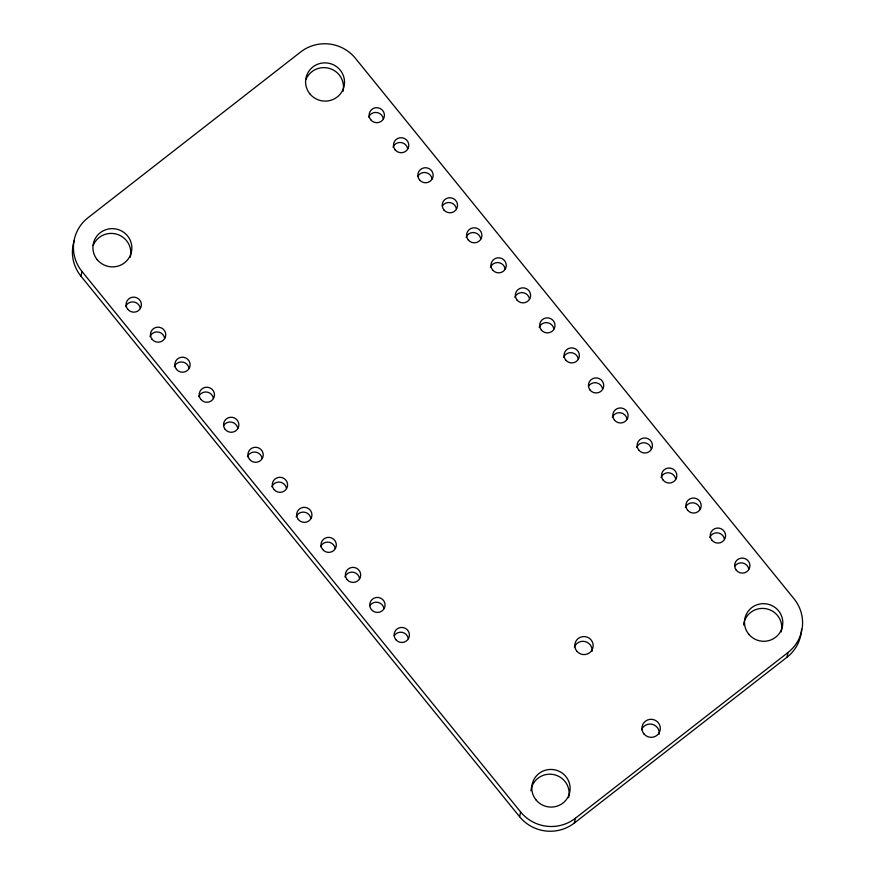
<?xml version="1.0" encoding="UTF-8"?>
<svg xmlns="http://www.w3.org/2000/svg" width="875" height="875" viewBox="0 0 875 875"><rect width="100%" height="100%" fill="white"/><g stroke="black" fill="none" stroke-linecap="round" stroke-linejoin="round"><path stroke-width="1.31" d="M80.981 276.205L81.998 271.458A38.981 38.205 12.1 0 1 88.014 217.744L300.672 51.964A38.981 38.205 12.1 0 1 355.414 58.308L794.019 598.795A38.981 38.205 12.1 0 1 788.003 652.509L786.986 657.256L574.328 823.036A38.981 38.205 12.1 0 1 519.586 816.692L80.981 276.205A38.981 38.205 12.1 0 1 74.222 240.713M519.586 816.692L520.603 811.945L81.998 271.458M574.328 823.036L575.345 818.289L788.003 652.509M575.345 818.289A38.981 38.205 12.1 0 1 520.603 811.945M801.533 629.223A38.981 38.205 12.1 0 1 786.986 657.256M685.387 507.5A7.678 7.525 12.1 0 1 700.109 509.206M709.756 537.523A7.678 7.525 12.1 0 1 724.467 539.23M223.628 425.567A7.678 7.525 12.1 0 1 237.77 428.433M247.406 456.75A7.678 7.525 12.1 0 1 262.128 458.456M271.775 486.773A7.678 7.525 12.1 0 1 286.497 488.48M296.144 516.808A7.678 7.525 12.1 0 1 310.866 518.514M320.513 546.831A7.678 7.525 12.1 0 1 335.234 548.538M344.881 576.855A7.678 7.525 12.1 0 1 359.603 578.561M369.83 605.73A7.678 7.525 12.1 0 1 383.961 608.595M394.198 635.753A7.678 7.525 12.1 0 1 408.33 638.619M530.906 790.803A19.184 18.802 12.1 0 1 531.694 787.161M532.098 786.045A19.184 18.802 12.1 0 1 555.756 775.119A19.184 18.802 12.1 0 1 568.564 797.683M743.575 625.023A19.184 18.802 12.1 0 1 744.352 621.381M744.756 620.255A19.184 18.802 12.1 0 1 768.414 609.328A19.184 18.802 12.1 0 1 781.222 631.892M734.705 566.398A7.678 7.525 12.1 0 1 748.836 569.264M305.878 79.658A19.491 19.108 12.1 0 1 329.908 68.556A19.491 19.108 12.1 0 1 342.923 91.481M93.209 245.438A19.491 19.108 12.1 0 1 117.239 234.336A19.491 19.108 12.1 0 1 130.266 257.261M641.55 729.728A9.209 9.023 12.1 0 1 659.269 734.136M574.394 646.975A9.209 9.023 12.1 0 1 592.113 651.383M661.019 477.477A7.678 7.525 12.1 0 1 675.741 479.183M636.65 447.442A7.678 7.525 12.1 0 1 651.372 449.148M612.281 417.419A7.678 7.525 12.1 0 1 627.003 419.125M588.503 386.236A7.678 7.525 12.1 0 1 602.634 389.102M563.555 357.361A7.678 7.525 12.1 0 1 578.277 359.067M539.186 327.337A7.678 7.525 12.1 0 1 553.908 329.044M514.817 297.314A7.678 7.525 12.1 0 1 529.539 299.02M490.448 267.28A7.678 7.525 12.1 0 1 505.17 268.986M466.08 237.256A7.678 7.525 12.1 0 1 480.802 238.962M442.302 206.062A7.678 7.525 12.1 0 1 456.444 208.939M417.933 176.039A7.678 7.525 12.1 0 1 432.075 178.905M392.984 147.175A7.678 7.525 12.1 0 1 407.706 148.881M368.616 117.152A7.678 7.525 12.1 0 1 383.338 118.847M125.573 306.611A7.678 7.525 12.1 0 1 140.295 308.317M149.942 336.645A7.678 7.525 12.1 0 1 164.664 338.352M174.311 366.669A7.678 7.525 12.1 0 1 189.033 368.375M198.68 396.692A7.678 7.525 12.1 0 1 213.402 398.398M643.956 733.917A9.209 9.023 12.1 0 0 659.706 731.675A9.209 9.023 12.1 0 0 649.742 719.392A9.209 9.023 12.1 0 0 643.956 733.917M576.811 651.164A9.209 9.023 12.1 0 0 592.561 648.922A9.209 9.023 12.1 0 0 582.586 636.639A9.209 9.023 12.1 0 0 576.811 651.164M97.191 259.613A19.491 19.108 12.1 0 0 130.528 254.855A19.491 19.108 12.1 0 0 109.419 228.845A19.491 19.108 12.1 0 0 97.191 259.613M309.848 93.833A19.491 19.108 12.1 0 0 343.186 89.075A19.491 19.108 12.1 0 0 322.077 63.066A19.491 19.108 12.1 0 0 309.848 93.833M736.302 570.259A7.678 7.525 12.1 0 0 749.427 568.389A7.678 7.525 12.1 0 0 741.114 558.152A7.678 7.525 12.1 0 0 736.302 570.259M711.933 540.236A7.678 7.525 12.1 0 0 725.058 538.355A7.678 7.525 12.1 0 0 716.745 528.117A7.678 7.525 12.1 0 0 711.933 540.236M687.564 510.202A7.678 7.525 12.1 0 0 700.689 508.331A7.678 7.525 12.1 0 0 692.377 498.094A7.678 7.525 12.1 0 0 687.564 510.202M663.195 480.178A7.678 7.525 12.1 0 0 676.32 478.308A7.678 7.525 12.1 0 0 668.019 468.07A7.678 7.525 12.1 0 0 663.195 480.178M638.827 450.155A7.678 7.525 12.1 0 0 651.952 448.273A7.678 7.525 12.1 0 0 643.65 438.036A7.678 7.525 12.1 0 0 638.827 450.155M614.469 420.12A7.678 7.525 12.1 0 0 627.594 418.25A7.678 7.525 12.1 0 0 619.281 408.013A7.678 7.525 12.1 0 0 614.469 420.12M590.1 390.097A7.678 7.525 12.1 0 0 603.225 388.227A7.678 7.525 12.1 0 0 594.912 377.989A7.678 7.525 12.1 0 0 590.1 390.097M565.731 360.073A7.678 7.525 12.1 0 0 578.856 358.192A7.678 7.525 12.1 0 0 570.544 347.955A7.678 7.525 12.1 0 0 565.731 360.073M541.362 330.039A7.678 7.525 12.1 0 0 554.487 328.169A7.678 7.525 12.1 0 0 546.186 317.931A7.678 7.525 12.1 0 0 541.362 330.039M516.994 300.016A7.678 7.525 12.1 0 0 530.119 298.145A7.678 7.525 12.1 0 0 521.817 287.908A7.678 7.525 12.1 0 0 516.994 300.016M492.636 269.992A7.678 7.525 12.1 0 0 505.761 268.111A7.678 7.525 12.1 0 0 497.448 257.873A7.678 7.525 12.1 0 0 492.636 269.992M468.267 239.958A7.678 7.525 12.1 0 0 481.392 238.088A7.678 7.525 12.1 0 0 473.08 227.85A7.678 7.525 12.1 0 0 468.267 239.958M443.898 209.934A7.678 7.525 12.1 0 0 457.023 208.064A7.678 7.525 12.1 0 0 448.711 197.816A7.678 7.525 12.1 0 0 443.898 209.934M419.53 179.911A7.678 7.525 12.1 0 0 432.655 178.03A7.678 7.525 12.1 0 0 424.353 167.792A7.678 7.525 12.1 0 0 419.53 179.911M395.161 149.877A7.678 7.525 12.1 0 0 408.286 148.006A7.678 7.525 12.1 0 0 399.984 137.769A7.678 7.525 12.1 0 0 395.161 149.877M370.803 119.853A7.678 7.525 12.1 0 0 383.917 117.972A7.678 7.525 12.1 0 0 375.616 107.734A7.678 7.525 12.1 0 0 370.803 119.853M127.761 309.323A7.678 7.525 12.1 0 0 140.886 307.442A7.678 7.525 12.1 0 0 132.573 297.205A7.678 7.525 12.1 0 0 127.761 309.323M152.13 339.347A7.678 7.525 12.1 0 0 165.244 337.477A7.678 7.525 12.1 0 0 156.942 327.228A7.678 7.525 12.1 0 0 152.13 339.347M176.488 369.37A7.678 7.525 12.1 0 0 189.613 367.5A7.678 7.525 12.1 0 0 181.311 357.262A7.678 7.525 12.1 0 0 176.488 369.37M200.856 399.405A7.678 7.525 12.1 0 0 213.981 397.523A7.678 7.525 12.1 0 0 205.68 387.286A7.678 7.525 12.1 0 0 200.856 399.405M225.225 429.428A7.678 7.525 12.1 0 0 238.35 427.558A7.678 7.525 12.1 0 0 230.037 417.32A7.678 7.525 12.1 0 0 225.225 429.428M249.594 459.452A7.678 7.525 12.1 0 0 262.719 457.581A7.678 7.525 12.1 0 0 254.406 447.344A7.678 7.525 12.1 0 0 249.594 459.452M273.962 489.486A7.678 7.525 12.1 0 0 287.088 487.605A7.678 7.525 12.1 0 0 278.775 477.367A7.678 7.525 12.1 0 0 273.962 489.486M298.32 519.509A7.678 7.525 12.1 0 0 311.445 517.639A7.678 7.525 12.1 0 0 303.144 507.402A7.678 7.525 12.1 0 0 298.32 519.509M322.689 549.533A7.678 7.525 12.1 0 0 335.814 547.663A7.678 7.525 12.1 0 0 327.512 537.425A7.678 7.525 12.1 0 0 322.689 549.533M347.058 579.567A7.678 7.525 12.1 0 0 360.183 577.686A7.678 7.525 12.1 0 0 351.87 567.448A7.678 7.525 12.1 0 0 347.058 579.567M371.427 609.591A7.678 7.525 12.1 0 0 384.552 607.72A7.678 7.525 12.1 0 0 376.239 597.483A7.678 7.525 12.1 0 0 371.427 609.591M395.795 639.614A7.678 7.525 12.1 0 0 408.92 637.744A7.678 7.525 12.1 0 0 400.608 627.506A7.678 7.525 12.1 0 0 395.795 639.614M536.025 799.925A19.184 18.802 12.1 0 0 568.838 795.233A19.184 18.802 12.1 0 0 548.067 769.639A19.184 18.802 12.1 0 0 536.025 799.925M748.694 634.134A19.184 18.802 12.1 0 0 781.495 629.453A19.184 18.802 12.1 0 0 760.725 603.859A19.184 18.802 12.1 0 0 748.694 634.134"/></g></svg>
